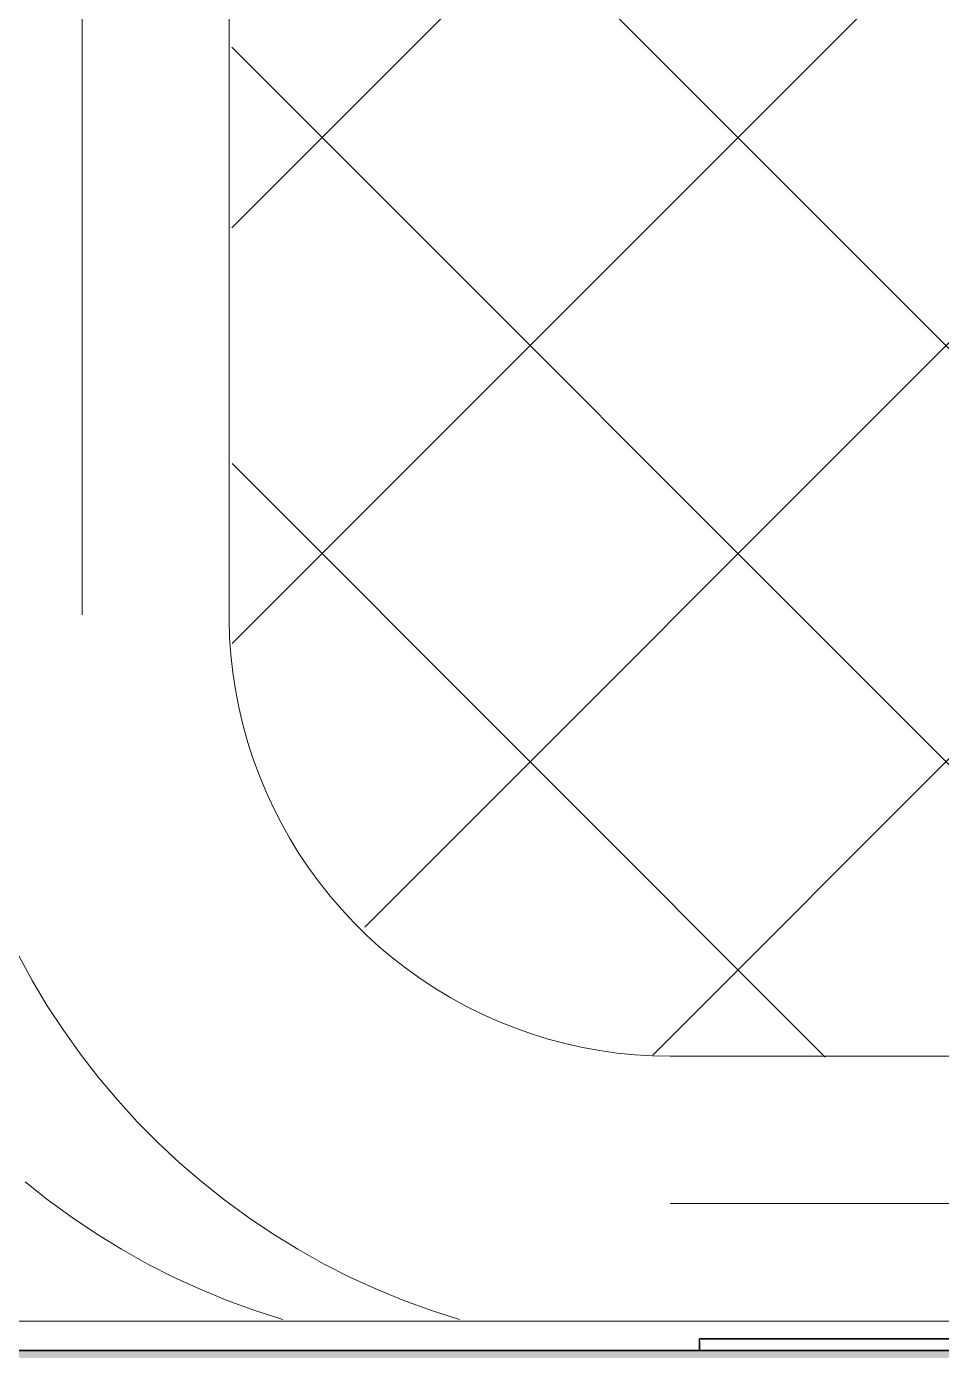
# Model space of a CAD drawing. Header units: millimetres. Extents: x 652554 to 1678317, y -308114 to 170803.
# Drawn here: x 732742.4 to 732898, y 153905.5 to 154130.5 of the extents above; entities that cross this region are included whole.
import ezdxf

# ---------------------------------------------------------------- set-up
doc = ezdxf.new("R2010")
doc.units = ezdxf.units.MM
doc.linetypes.add('Centre', pattern=[31.749999999999996, 6.349999999999999, -4.7625, 15.875, -4.7625])
doc.layers.add('000 - 0_HIDE_OBJ_FRAMING_DEF_SUB_1', color=251, linetype='Continuous')
for name, color, linetype, lineweight in [('A-FLOR-LEVL', 3, 'Continuous', 9), ('A-FLOR-PATT', 1, 'Continuous', 70), ('A-GENM', 1, 'Continuous', 9), ('A-GLAZ-CURT', 2, 'Continuous', 9), ('E-ELEC-FIXT', 2, 'Continuous', 35)]:
    doc.layers.add(name, color=color, linetype=linetype, lineweight=lineweight)

# ---------------------------------------------------------------- blocks, each defined once
blk = doc.blocks.new('ACM_EARTH INSPECTION PIT - ACM_EARTH INSPECTION PIT-11043690-2240-01 ENTRANCE 2 ELEVATION 2')
at = {"layer": 'E-ELEC-FIXT', "color": 250, "lineweight": 20}
for p, q in [((-38588.55143678599, 101224.9881169407), (-38537.83038655901, 101224.9881169407)), ((-38537.83038655901, 101224.9881169407), (-38588.55143678599, 101224.9881169407))]:
    blk.add_line(p, q, dxfattribs=at)
blk = doc.blocks.new('ACM_EARTH INSPECTION PIT - ACM_EARTH INSPECTION PIT-V233-2240-01 ENTRANCE 2 ELEVATION 2')
at = {"layer": 'E-ELEC-FIXT', "color": 250, "lineweight": 20}
for p, q in [((-38588.55143678601, 101224.9881169407), (-38378.55143678601, 101224.9881169407)), ((-38378.55143678601, 101224.9881169407), (-38588.55143678601, 101224.9881169407)), ((-38492.01510659542, 101224.9881169407), (-38499.46991981605, 101224.9881169407)), ((-38499.46991981605, 101224.9881169407), (-38492.01510659542, 101224.9881169407)), ((-38488.15621131706, 101224.9881169407), (-38492.01480951534, 101224.9881169407)), ((-38492.01480951534, 101224.9881169407), (-38488.15621131706, 101224.9881169407)), ((-38484.01510659542, 101224.9881169407), (-38487.44507144854, 101224.9881169407)), ((-38487.44507144854, 101224.9881169407), (-38484.01510659542, 101224.9881169407)), ((-38484.01510659542, 101224.9881169407), (-38473.61681386323, 101224.9881169407)), ((-38473.61681386323, 101224.9881169407), (-38484.01510659542, 101224.9881169407)), ((-38472.70139809643, 101224.9881169407), (-38470.15870013487, 101224.9881169407)), ((-38470.15870013487, 101224.9881169407), (-38472.70139809643, 101224.9881169407))]:
    blk.add_line(p, q, dxfattribs=at)
blk = doc.blocks.new('PPL-C-AECM-1-PP19-EE-M3-0001_rvt-3-2240-01 ENTRANCE 2 ELEVATION 2')
at = {"layer": 'E-ELEC-FIXT', "color": 250, "lineweight": 20}
for name in ['ACM_EARTH INSPECTION PIT - ACM_EARTH INSPECTION PIT-11043690-2240-01 ENTRANCE 2 ELEVATION 2', 'ACM_EARTH INSPECTION PIT - ACM_EARTH INSPECTION PIT-V233-2240-01 ENTRANCE 2 ELEVATION 2']:
    blk.add_blockref(name, (0, 0), dxfattribs=at)
blk = doc.blocks.new('PPL-C-AECM-1-PP19-EE-M3-0001_rvt-4-2240-01 ENTRANCE 2 ELEVATION 2')
at = {"layer": 'E-ELEC-FIXT', "color": 250, "lineweight": 20}
for name in ['ACM_EARTH INSPECTION PIT - ACM_EARTH INSPECTION PIT-11043690-2240-01 ENTRANCE 2 ELEVATION 2', 'ACM_EARTH INSPECTION PIT - ACM_EARTH INSPECTION PIT-V233-2240-01 ENTRANCE 2 ELEVATION 2']:
    blk.add_blockref(name, (0, 0), dxfattribs=at)
blk = doc.blocks.new('DPA_GM-Manhole Cover Type 2 - 900x900-10563838-2240-01 ENTRANCE 2 ELEVATION 2')
at = {"layer": '000 - 0_HIDE_OBJ_FRAMING_DEF_SUB_1'}
for p, q in [((-38498.71358935376, 101222), (-38418.71358935376, 101222)), ((-38414.12577593132, 101222), (-38498.71358935376, 101222)), ((-38498.71358935376, 101220), (-38498.71358935376, 101222)), ((-38498.71358935376, 101221.6093825712), (-38498.71358935376, 101220)), ((-38658.71358935375, 101220), (-37458.71358935375, 101220)), ((-37458.71358935375, 101220), (-38658.71358935375, 101220)), ((-37603.71358935376, 101220), (-38513.71358935376, 101220)), ((-38513.71358935376, 101220), (-37603.71358935376, 101220)), ((-37603.71358935375, 101220), (-38513.71358935376, 101220)), ((-38513.71358935376, 101220), (-37603.71358935375, 101220)), ((-37608.71358935375, 101220), (-38508.71358935375, 101220)), ((-38508.71358935375, 101220), (-37608.71358935375, 101220)), ((-38498.71358935376, 101220), (-37618.71358935376, 101220)), ((-37618.71358935376, 101220), (-38498.71358935376, 101220)), ((-38498.71358935376, 101220), (-38414.12577593132, 101220)), ((-38418.71358935376, 101220), (-38498.71358935376, 101220))]:
    blk.add_line(p, q, dxfattribs=at)
blk = doc.blocks.new('DPA_CP_Fence Type D - Fence Post Left w MRTA Logo-17199497-2240-01 ENTRANCE 2 ELEVATION 2')
at = {"layer": 'A-GLAZ-CURT'}
h = blk.add_hatch(dxfattribs=at)
h.set_pattern_fill('FP_17', color=256, style=0, pattern_type=2)
h.set_pattern_definition([(45, (-38448.714, 101220), (-35.35533905932738, 35.35533905932738), []), (135, (-38448.714, 101220), (-35.35533905932738, -35.35533905932737), [])])
h.paths.add_polyline_path([(-38414.12577593135, 101269.8683475028), (-38388.48924714145, 101270.5343323586), (-38374.54733931401, 101272.6205525145), (-38353.13794156477, 101281.8443512221), (-38337.02754617365, 101296.3965737486), (-38326.41627605054, 101312.2973133035), (-38320.26637453814, 101329.8179102381), (-38318.58193685614, 101345.0000000003), (-38319.24792171196, 103100.2243422123), (-38321.33414186788, 103114.1662500401), (-38330.55794057545, 103135.5756477893), (-38345.11016310196, 103151.6860431804), (-38361.01090265693, 103162.2973133036), (-38378.53149959152, 103168.4472148159), (-38393.71358935373, 103170.1316524979), (-38508.93793156593, 103169.4656676421), (-38522.87983939345, 103167.3794474862), (-38544.28923714269, 103158.1556487786), (-38560.73932158355, 103143.1454793274), (-38571.01090265693, 103127.7026866972), (-38577.16080416932, 103110.1820897626), (-38578.84524185131, 103087.6574354344), (-38578.84524185131, 102283.1634888917), (-38520.5393709272, 102316.9999999591), (-38448.713589306, 102316.9999999591), (-38578.84524185131, 102242.2319747709), (-38578.84524185131, 102197.7680251698), (-38448.71358935375, 102122.9999999413), (-38520.61210310899, 102122.9999999591), (-38578.84524185131, 102156.8090141827), (-38578.17925699547, 101339.7756577882), (-38576.09303683957, 101325.8337499606), (-38566.869238132, 101304.4243522114), (-38552.31701560549, 101288.3139568202), (-38536.4162760505, 101277.7026866971), (-38518.895679116, 101271.5527851847), (-38503.71358935373, 101269.8683475028), (-38445.93711910881, 101269.8683475028)])
for p, q in [((-38578.71358935372, 101345.0000000003), (-38578.71358935372, 103095.0000000003)), ((-38603.7135893537, 102171.2470872899), (-38603.7135893537, 101345.0000000002)), ((-38603.7135893537, 101345.0000000002), (-38603.7135893537, 102171.2470872899)), ((-38393.71358935373, 101270.0000000003), (-38503.71358935373, 101270.0000000003)), ((-38503.7135893537, 101245.0000000002), (-38393.7135893537, 101245.0000000002)), ((-38393.7135893537, 101245.0000000002), (-38503.7135893537, 101245.0000000002))]:
    blk.add_line(p, q, dxfattribs=at)
at = {"layer": 'A-GLAZ-CURT', "flags": 128}
for points in [[(-38614.58795470114, 101287.2776030576), (-38612.19098681344, 101282.8899827699), (-38609.62047823041, 101278.6017252602), (-38606.88054121744, 101274.4196908259), (-38603.97555908927, 101270.35056983), (-38600.9101791976, 101266.400871998), (-38597.68930549634, 101262.5769160039), (-38594.31809069635, 101258.8848193615), (-38590.80192802213, 101255.3304886379), (-38587.14644258389, 101251.919610004), (-38583.35748237855, 101248.6576401379), (-38579.44110893416, 101245.5497974958), (-38575.40358761279, 101242.6010539627), (-38571.25137758725, 101239.8161268993), (-38566.99112150783, 101237.1994715949), (-38562.62963487545, 101234.7552741397), (-38558.17389513832, 101232.4874447283), (-38553.63103052951, 101230.3996114039), (-38549.00830866331, 101228.4951142544), (-38544.31312490857, 101226.7770000691), (-38539.55299055772, 101225.2480174642)], [(-38503.71358935373, 101270.0000000003), (-38506.71278941772, 101270.0599920008), (-38509.70719140142, 101270.2398720276), (-38512.6920049004, 101270.5393523113), (-38515.6624548498, 101270.9579537472), (-38518.61378916336, 101271.4950066622), (-38521.54128633576, 101272.1496518864), (-38524.44026299603, 101272.920842127), (-38527.30608139993, 101273.8073436441), (-38530.13415684936, 101274.8077382245), (-38532.91996502688, 101275.9204254501), (-38535.65904923368, 101277.1436252588), (-38538.34702751934, 101278.4753807919), (-38540.97959969201, 101279.9135615245), (-38543.55255419779, 101281.4558666743), (-38546.06177485835, 101283.0998288821), (-38548.5032474559, 101284.842818159), (-38550.87306615511, 101286.682046094), (-38553.16743975158, 101288.6145703148), (-38555.38269773701, 101290.6372991948), (-38557.51529617119, 101292.7469967993), (-38559.56182335154, 101294.9402880623), (-38561.51900527115, 101297.2136641854), (-38563.38371085645, 101299.5634882521), (-38565.1529569763, 101301.9860010449), (-38566.82391321432, 101304.4773270602), (-38568.39390639697, 101307.0334807079), (-38569.86042487009, 101309.6503726873), (-38571.22112251696, 101312.3238165296), (-38572.47382251161, 101315.0495352948), (-38573.61652080127, 101317.8231684146), (-38574.64738931243, 101320.6402786674), (-38575.56477887541, 101323.4963592779), (-38576.36722186259, 101326.3868411264), (-38577.05343453637, 101329.3071000585), (-38577.62231910285, 101332.2524642828), (-38578.0729654681, 101335.218221845), (-38578.40465269405, 101338.1996281655), (-38578.61685015189, 101341.1919136303), (-38578.70921837097, 101344.190291221), (-38578.71358935372, 101345.0000000003)]]:
    blk.add_lwpolyline(points, dxfattribs=at)
blk = doc.blocks.new('DPA_Drainage Gutter_Landscape_Type A - DPA_Drainage Gutter_Landscape_Type A-17285389-2240-01 ENTRANCE 2 ELEVATION 2')
at = {"layer": 'A-GENM'}
for p, q in [((-38651.36103837144, 101225.0000000002), (-38537.83038655901, 101225.0000000002)), ((-38537.83038655901, 101225.0000000002), (-38651.36103837144, 101225.0000000002)), ((-38651.36103837144, 101225.0000000002), (-38537.83038655901, 101225.0000000002)), ((-38537.83038655901, 101225.0000000002), (-38651.36103837144, 101225.0000000002)), ((-38651.36103837144, 101225.0000000002), (-38537.83038655901, 101225.0000000002)), ((-38537.83038655901, 101225.0000000002), (-38651.36103837144, 101225.0000000002)), ((-38651.36103837144, 101225.0000000002), (-38537.83038655901, 101225.0000000002)), ((-38537.83038655901, 101225.0000000002), (-38651.36103837144, 101225.0000000002)), ((-38651.36103837144, 101225.0000000002), (-38537.83038655901, 101225.0000000002)), ((-38537.83038655901, 101225.0000000002), (-38651.36103837144, 101225.0000000002)), ((-38651.36103837144, 101225.0000000002), (-38256.36103837145, 101225.0000000002)), ((-38537.83038655901, 101225.0000000002), (-38651.36103837144, 101225.0000000002)), ((-38651.36103837144, 101225.0000000002), (-38256.36103837145, 101225.0000000002)), ((-38256.36103837145, 101225.0000000002), (-38651.36103837144, 101225.0000000002)), ((-38651.36103837144, 101225.0000000002), (-38256.36103837145, 101225.0000000002)), ((-38256.36103837145, 101225.0000000002), (-38651.36103837144, 101225.0000000002)), ((-38651.36103837144, 101225.0000000002), (-38256.36103837145, 101225.0000000002)), ((-38256.36103837145, 101225.0000000002), (-38651.36103837144, 101225.0000000002)), ((-38651.36103837144, 101225.0000000002), (-38256.36103837145, 101225.0000000002)), ((-38256.36103837145, 101225.0000000002), (-38651.36103837144, 101225.0000000002)), ((-38651.36103837144, 101225.0000000002), (-38256.36103837144, 101225.0000000002)), ((-38256.36103837144, 101225.0000000002), (-38651.36103837144, 101225.0000000002)), ((-38651.36103837144, 101225.0000000002), (-38256.36103837144, 101225.0000000002)), ((-38256.36103837144, 101225.0000000002), (-38651.36103837144, 101225.0000000002)), ((-38651.36103837143, 101225.0000000002), (-38537.83038655901, 101225.0000000002)), ((-38537.83038655901, 101225.0000000002), (-38651.36103837143, 101225.0000000002)), ((-38651.36103837144, 101225.0000000002), (-38256.36103837145, 101225.0000000002)), ((-38256.36103837145, 101225.0000000002), (-38651.36103837144, 101225.0000000002)), ((-38644.36103837144, 101225.0000000002), (-38544.36103837145, 101225.0000000002)), ((-38544.36103837145, 101225.0000000002), (-38644.36103837144, 101225.0000000002)), ((-38644.36103837144, 101225.0000000002), (-38544.36103837145, 101225.0000000002)), ((-38544.36103837145, 101225.0000000002), (-38644.36103837144, 101225.0000000002)), ((-38644.36103837144, 101225.0000000002), (-38544.36103837145, 101225.0000000002)), ((-38544.36103837145, 101225.0000000002), (-38644.36103837144, 101225.0000000002)), ((-38644.36103837144, 101225.0000000002), (-38544.36103837145, 101225.0000000002)), ((-38544.36103837145, 101225.0000000002), (-38644.36103837144, 101225.0000000002)), ((-38644.36103837144, 101225.0000000002), (-38544.36103837145, 101225.0000000002)), ((-38544.36103837145, 101225.0000000002), (-38644.36103837144, 101225.0000000002)), ((-38644.36103837144, 101225.0000000002), (-38544.36103837145, 101225.0000000002)), ((-38544.36103837145, 101225.0000000002), (-38644.36103837144, 101225.0000000002)), ((-38644.36103837144, 101225.0000000002), (-38544.36103837145, 101225.0000000002)), ((-38544.36103837145, 101225.0000000002), (-38644.36103837144, 101225.0000000002)), ((-38644.36103837144, 101225.0000000002), (-38544.36103837145, 101225.0000000002)), ((-38544.36103837145, 101225.0000000002), (-38644.36103837144, 101225.0000000002)), ((-38644.36103837144, 101225.0000000002), (-38544.36103837145, 101225.0000000002)), ((-38544.36103837145, 101225.0000000002), (-38644.36103837144, 101225.0000000002)), ((-38644.36103837144, 101225.0000000002), (-38544.36103837145, 101225.0000000002)), ((-38544.36103837145, 101225.0000000002), (-38644.36103837144, 101225.0000000002)), ((-38644.36103837144, 101225.0000000002), (-38544.36103837144, 101225.0000000002)), ((-38544.36103837144, 101225.0000000002), (-38644.36103837144, 101225.0000000002)), ((-38644.36103837144, 101225.0000000002), (-38544.36103837144, 101225.0000000002)), ((-38544.36103837144, 101225.0000000002), (-38644.36103837144, 101225.0000000002)), ((-38644.36103837143, 101225.0000000002), (-38544.36103837143, 101225.0000000002)), ((-38544.36103837143, 101225.0000000002), (-38644.36103837143, 101225.0000000002)), ((-38644.36103837144, 101225.0000000002), (-38544.36103837145, 101225.0000000002)), ((-38544.36103837145, 101225.0000000002), (-38644.36103837144, 101225.0000000002)), ((-38537.36103837144, 101225.0000000002), (-38459.94364598034, 101225.0000000002)), ((-38459.94364598034, 101225.0000000002), (-38537.36103837144, 101225.0000000002)), ((-38537.36103837144, 101225.0000000002), (-38459.94364598034, 101225.0000000002)), ((-38459.94364598034, 101225.0000000002), (-38537.36103837144, 101225.0000000002)), ((-38537.36103837144, 101225.0000000002), (-38459.94364598034, 101225.0000000002)), ((-38459.94364598034, 101225.0000000002), (-38537.36103837144, 101225.0000000002)), ((-38537.36103837144, 101225.0000000002), (-38459.94364598034, 101225.0000000002)), ((-38459.94364598034, 101225.0000000002), (-38537.36103837144, 101225.0000000002)), ((-38537.36103837144, 101225.0000000002), (-38535.73551693266, 101225.0000000002)), ((-38459.94364598034, 101225.0000000002), (-38537.36103837144, 101225.0000000002)), ((-38537.36103837144, 101225.0000000002), (-38459.94364598034, 101225.0000000002)), ((-38459.94364598034, 101225.0000000002), (-38537.36103837144, 101225.0000000002)), ((-38537.36103837144, 101225.0000000002), (-38459.94364598034, 101225.0000000002)), ((-38459.94364598034, 101225.0000000002), (-38537.36103837144, 101225.0000000002)), ((-38537.36103837144, 101225.0000000002), (-38459.94364598034, 101225.0000000002)), ((-38459.94364598034, 101225.0000000002), (-38537.36103837144, 101225.0000000002)), ((-38537.36103837144, 101225.0000000002), (-38459.94364598034, 101225.0000000002)), ((-38459.94364598034, 101225.0000000002), (-38537.36103837144, 101225.0000000002)), ((-38537.36103837144, 101225.0000000002), (-38459.94364598034, 101225.0000000002)), ((-38459.94364598034, 101225.0000000002), (-38537.36103837144, 101225.0000000002)), ((-38537.36103837144, 101225.0000000002), (-38459.94364598034, 101225.0000000002)), ((-38459.94364598034, 101225.0000000002), (-38537.36103837144, 101225.0000000002)), ((-38537.36103837144, 101225.0000000002), (-38459.94364598034, 101225.0000000002)), ((-38459.94364598034, 101225.0000000002), (-38537.36103837144, 101225.0000000002)), ((-38537.36103837144, 101225.0000000002), (-38459.94364598034, 101225.0000000002)), ((-38459.94364598034, 101225.0000000002), (-38537.36103837144, 101225.0000000002)), ((-38537.36103837144, 101225.0000000002), (-38459.94364598034, 101225.0000000002)), ((-38459.94364598034, 101225.0000000002), (-38537.36103837144, 101225.0000000002)), ((-38537.36103837144, 101225.0000000002), (-38459.94364598034, 101225.0000000002)), ((-38459.94364598034, 101225.0000000002), (-38537.36103837144, 101225.0000000002)), ((-38537.36103837144, 101225.0000000002), (-38459.94364598034, 101225.0000000002)), ((-38459.94364598034, 101225.0000000002), (-38537.36103837144, 101225.0000000002)), ((-38537.36103837144, 101225.0000000002), (-38459.94364598034, 101225.0000000002)), ((-38459.94364598034, 101225.0000000002), (-38537.36103837144, 101225.0000000002)), ((-38537.36103837144, 101225.0000000002), (-38459.94364598034, 101225.0000000002)), ((-38459.94364598034, 101225.0000000002), (-38537.36103837144, 101225.0000000002)), ((-38537.36103837144, 101225.0000000002), (-38459.94364598034, 101225.0000000002)), ((-38459.94364598034, 101225.0000000002), (-38537.36103837144, 101225.0000000002)), ((-38537.36103837144, 101225.0000000002), (-38459.94364598034, 101225.0000000002)), ((-38459.94364598034, 101225.0000000002), (-38537.36103837144, 101225.0000000002)), ((-38537.36103837144, 101225.0000000002), (-38459.94364598034, 101225.0000000002)), ((-38459.94364598034, 101225.0000000002), (-38537.36103837144, 101225.0000000002)), ((-38537.36103837144, 101225.0000000002), (-38459.94364598034, 101225.0000000002)), ((-38459.94364598034, 101225.0000000002), (-38537.36103837144, 101225.0000000002)), ((-38537.36103837144, 101225.0000000002), (-38459.94364598034, 101225.0000000002)), ((-38459.94364598034, 101225.0000000002), (-38537.36103837144, 101225.0000000002)), ((-38537.36103837144, 101225.0000000002), (-38459.94364598034, 101225.0000000002)), ((-38459.94364598034, 101225.0000000002), (-38537.36103837144, 101225.0000000002)), ((-38537.36103837144, 101225.0000000002), (-38459.94364598034, 101225.0000000002)), ((-38459.94364598034, 101225.0000000002), (-38537.36103837144, 101225.0000000002)), ((-38537.36103837144, 101225.0000000002), (-38459.94364598034, 101225.0000000002)), ((-38459.94364598034, 101225.0000000002), (-38537.36103837144, 101225.0000000002)), ((-38537.36103837144, 101225.0000000002), (-38459.94364598034, 101225.0000000002)), ((-38459.94364598034, 101225.0000000002), (-38537.36103837144, 101225.0000000002)), ((-38537.36103837144, 101225.0000000002), (-38459.94364598034, 101225.0000000002)), ((-38459.94364598034, 101225.0000000002), (-38537.36103837144, 101225.0000000002)), ((-38537.36103837144, 101225.0000000002), (-38459.94364598034, 101225.0000000002)), ((-38459.94364598034, 101225.0000000002), (-38537.36103837144, 101225.0000000002)), ((-38537.36103837144, 101225.0000000002), (-38459.94364598034, 101225.0000000002)), ((-38459.94364598034, 101225.0000000002), (-38537.36103837144, 101225.0000000002)), ((-38537.36103837144, 101225.0000000002), (-38459.94364598034, 101225.0000000002)), ((-38459.94364598034, 101225.0000000002), (-38537.36103837144, 101225.0000000002)), ((-38537.36103837144, 101225.0000000002), (-38459.94364598034, 101225.0000000002)), ((-38459.94364598034, 101225.0000000002), (-38537.36103837144, 101225.0000000002)), ((-38537.36103837144, 101225.0000000002), (-38459.94364598034, 101225.0000000002)), ((-38459.94364598034, 101225.0000000002), (-38537.36103837144, 101225.0000000002)), ((-38537.36103837144, 101225.0000000002), (-38459.94364598034, 101225.0000000002)), ((-38459.94364598034, 101225.0000000002), (-38537.36103837144, 101225.0000000002)), ((-38537.36103837144, 101225.0000000002), (-38459.94364598034, 101225.0000000002)), ((-38459.94364598034, 101225.0000000002), (-38537.36103837144, 101225.0000000002)), ((-38537.36103837144, 101225.0000000002), (-38459.94364598034, 101225.0000000002)), ((-38459.94364598034, 101225.0000000002), (-38537.36103837144, 101225.0000000002)), ((-38537.36103837144, 101225.0000000002), (-38459.94364598034, 101225.0000000002)), ((-38459.94364598034, 101225.0000000002), (-38537.36103837144, 101225.0000000002)), ((-38537.36103837144, 101225.0000000002), (-38459.94364598034, 101225.0000000002)), ((-38459.94364598034, 101225.0000000002), (-38537.36103837144, 101225.0000000002)), ((-38537.36103837144, 101225.0000000002), (-38459.94364598034, 101225.0000000002)), ((-38459.94364598034, 101225.0000000002), (-38537.36103837144, 101225.0000000002)), ((-38537.36103837144, 101225.0000000002), (-38459.94364598034, 101225.0000000002)), ((-38459.94364598034, 101225.0000000002), (-38537.36103837144, 101225.0000000002)), ((-38537.36103837144, 101225.0000000002), (-38459.94364598034, 101225.0000000002)), ((-38459.94364598034, 101225.0000000002), (-38537.36103837144, 101225.0000000002)), ((-38537.36103837144, 101225.0000000002), (-38459.94364598034, 101225.0000000002)), ((-38459.94364598034, 101225.0000000002), (-38537.36103837144, 101225.0000000002)), ((-38537.36103837144, 101225.0000000002), (-38459.94364598034, 101225.0000000002)), ((-38459.94364598034, 101225.0000000002), (-38537.36103837144, 101225.0000000002)), ((-38537.36103837144, 101225.0000000002), (-38459.94364598034, 101225.0000000002)), ((-38459.94364598034, 101225.0000000002), (-38537.36103837144, 101225.0000000002)), ((-38537.36103837144, 101225.0000000002), (-38459.94364598034, 101225.0000000002)), ((-38459.94364598034, 101225.0000000002), (-38537.36103837144, 101225.0000000002)), ((-38537.36103837144, 101225.0000000002), (-38459.94364598034, 101225.0000000002)), ((-38459.94364598034, 101225.0000000002), (-38537.36103837144, 101225.0000000002)), ((-38537.36103837144, 101225.0000000002), (-38459.94364598034, 101225.0000000002)), ((-38459.94364598034, 101225.0000000002), (-38537.36103837144, 101225.0000000002)), ((-38537.36103837144, 101225.0000000002), (-38459.94364598034, 101225.0000000002)), ((-38459.94364598034, 101225.0000000002), (-38537.36103837144, 101225.0000000002)), ((-38537.36103837144, 101225.0000000002), (-38459.94364598034, 101225.0000000002)), ((-38459.94364598034, 101225.0000000002), (-38537.36103837144, 101225.0000000002)), ((-38537.36103837144, 101225.0000000002), (-38459.94364598034, 101225.0000000002)), ((-38459.94364598034, 101225.0000000002), (-38537.36103837144, 101225.0000000002)), ((-38537.36103837144, 101225.0000000002), (-38459.94364598034, 101225.0000000002)), ((-38459.94364598034, 101225.0000000002), (-38537.36103837144, 101225.0000000002)), ((-38537.36103837144, 101225.0000000002), (-38459.94364598034, 101225.0000000002)), ((-38459.94364598034, 101225.0000000002), (-38537.36103837144, 101225.0000000002)), ((-38537.36103837144, 101225.0000000002), (-38459.94364598034, 101225.0000000002)), ((-38459.94364598034, 101225.0000000002), (-38537.36103837144, 101225.0000000002)), ((-38537.36103837144, 101225.0000000002), (-38459.94364598034, 101225.0000000002)), ((-38459.94364598034, 101225.0000000002), (-38537.36103837144, 101225.0000000002)), ((-38537.36103837144, 101225.0000000002), (-38459.94364598034, 101225.0000000002)), ((-38459.94364598034, 101225.0000000002), (-38537.36103837144, 101225.0000000002)), ((-38537.36103837144, 101225.0000000002), (-38459.94364598034, 101225.0000000002)), ((-38459.94364598034, 101225.0000000002), (-38537.36103837144, 101225.0000000002)), ((-38537.36103837144, 101225.0000000002), (-38459.94364598034, 101225.0000000002)), ((-38459.94364598034, 101225.0000000002), (-38537.36103837144, 101225.0000000002)), ((-38537.36103837144, 101225.0000000002), (-38459.94364598034, 101225.0000000002)), ((-38459.94364598034, 101225.0000000002), (-38537.36103837144, 101225.0000000002)), ((-38537.36103837144, 101225.0000000002), (-38459.94364598034, 101225.0000000002)), ((-38459.94364598034, 101225.0000000002), (-38537.36103837144, 101225.0000000002)), ((-38537.36103837144, 101225.0000000002), (-38459.94364598034, 101225.0000000002)), ((-38459.94364598034, 101225.0000000002), (-38537.36103837144, 101225.0000000002)), ((-38537.36103837144, 101225.0000000002), (-38459.94364598034, 101225.0000000002)), ((-38459.94364598034, 101225.0000000002), (-38537.36103837144, 101225.0000000002)), ((-38537.36103837144, 101225.0000000002), (-38459.94364598034, 101225.0000000002)), ((-38459.94364598034, 101225.0000000002), (-38537.36103837144, 101225.0000000002)), ((-38537.36103837144, 101225.0000000002), (-38459.94364598034, 101225.0000000002)), ((-38459.94364598034, 101225.0000000002), (-38537.36103837144, 101225.0000000002)), ((-38537.36103837144, 101225.0000000002), (-38459.94364598034, 101225.0000000002)), ((-38459.94364598034, 101225.0000000002), (-38537.36103837144, 101225.0000000002)), ((-38537.36103837144, 101225.0000000002), (-38459.94364598034, 101225.0000000002)), ((-38459.94364598034, 101225.0000000002), (-38537.36103837144, 101225.0000000002)), ((-38537.36103837144, 101225.0000000002), (-38459.94364598034, 101225.0000000002)), ((-38459.94364598034, 101225.0000000002), (-38537.36103837144, 101225.0000000002)), ((-38537.36103837144, 101225.0000000002), (-38459.94364598034, 101225.0000000002)), ((-38459.94364598034, 101225.0000000002), (-38537.36103837144, 101225.0000000002)), ((-38537.36103837144, 101225.0000000002), (-38459.94364598034, 101225.0000000002)), ((-38459.94364598034, 101225.0000000002), (-38537.36103837144, 101225.0000000002)), ((-38537.36103837144, 101225.0000000002), (-38459.94364598034, 101225.0000000002)), ((-38459.94364598034, 101225.0000000002), (-38537.36103837144, 101225.0000000002)), ((-38537.36103837144, 101225.0000000002), (-38459.94364598034, 101225.0000000002)), ((-38459.94364598034, 101225.0000000002), (-38537.36103837144, 101225.0000000002)), ((-38537.36103837144, 101225.0000000002), (-38459.94364598034, 101225.0000000002)), ((-38459.94364598034, 101225.0000000002), (-38537.36103837144, 101225.0000000002)), ((-38537.36103837144, 101225.0000000002), (-38459.94364598034, 101225.0000000002)), ((-38459.94364598034, 101225.0000000002), (-38537.36103837144, 101225.0000000002)), ((-38537.36103837144, 101225.0000000002), (-38459.94364598034, 101225.0000000002)), ((-38459.94364598034, 101225.0000000002), (-38537.36103837144, 101225.0000000002)), ((-38537.36103837144, 101225.0000000002), (-38459.94364598034, 101225.0000000002)), ((-38459.94364598034, 101225.0000000002), (-38537.36103837144, 101225.0000000002)), ((-38537.36103837144, 101225.0000000002), (-38459.94364598034, 101225.0000000002)), ((-38459.94364598034, 101225.0000000002), (-38537.36103837144, 101225.0000000002)), ((-38537.36103837144, 101225.0000000002), (-38459.94364598034, 101225.0000000002)), ((-38459.94364598034, 101225.0000000002), (-38537.36103837144, 101225.0000000002)), ((-38537.36103837144, 101225.0000000002), (-38459.94364598034, 101225.0000000002)), ((-38459.94364598034, 101225.0000000002), (-38537.36103837144, 101225.0000000002)), ((-38537.36103837144, 101225.0000000002), (-38459.94364598034, 101225.0000000002)), ((-38459.94364598034, 101225.0000000002), (-38537.36103837144, 101225.0000000002)), ((-38537.36103837144, 101225.0000000002), (-38459.94364598034, 101225.0000000002)), ((-38459.94364598034, 101225.0000000002), (-38537.36103837144, 101225.0000000002)), ((-38537.36103837144, 101225.0000000002), (-38459.94364598034, 101225.0000000002)), ((-38459.94364598034, 101225.0000000002), (-38537.36103837144, 101225.0000000002)), ((-38537.36103837144, 101225.0000000002), (-38459.94364598034, 101225.0000000002)), ((-38459.94364598034, 101225.0000000002), (-38537.36103837144, 101225.0000000002)), ((-38537.36103837144, 101225.0000000002), (-38459.94364598034, 101225.0000000002)), ((-38459.94364598034, 101225.0000000002), (-38537.36103837144, 101225.0000000002)), ((-38537.36103837144, 101225.0000000002), (-38459.94364598034, 101225.0000000002)), ((-38459.94364598034, 101225.0000000002), (-38537.36103837144, 101225.0000000002)), ((-38537.36103837144, 101225.0000000002), (-38459.94364598034, 101225.0000000002)), ((-38459.94364598034, 101225.0000000002), (-38537.36103837144, 101225.0000000002)), ((-38537.36103837144, 101225.0000000002), (-38459.94364598034, 101225.0000000002)), ((-38459.94364598034, 101225.0000000002), (-38537.36103837144, 101225.0000000002)), ((-38537.36103837144, 101225.0000000002), (-38459.94364598034, 101225.0000000002)), ((-38459.94364598034, 101225.0000000002), (-38537.36103837144, 101225.0000000002)), ((-38537.36103837144, 101225.0000000002), (-38459.94364598034, 101225.0000000002)), ((-38459.94364598034, 101225.0000000002), (-38537.36103837144, 101225.0000000002)), ((-38537.36103837144, 101225.0000000002), (-38459.94364598034, 101225.0000000002)), ((-38459.94364598034, 101225.0000000002), (-38537.36103837144, 101225.0000000002)), ((-38537.36103837144, 101225.0000000002), (-38459.94364598034, 101225.0000000002)), ((-38459.94364598034, 101225.0000000002), (-38537.36103837144, 101225.0000000002)), ((-38537.36103837144, 101225.0000000002), (-38459.94364598034, 101225.0000000002)), ((-38459.94364598034, 101225.0000000002), (-38537.36103837144, 101225.0000000002)), ((-38537.36103837144, 101225.0000000002), (-38459.94364598034, 101225.0000000002)), ((-38459.94364598034, 101225.0000000002), (-38537.36103837144, 101225.0000000002)), ((-38537.36103837144, 101225.0000000002), (-38459.94364598034, 101225.0000000002)), ((-38459.94364598034, 101225.0000000002), (-38537.36103837144, 101225.0000000002)), ((-38537.36103837144, 101225.0000000002), (-38459.94364598034, 101225.0000000002)), ((-38459.94364598034, 101225.0000000002), (-38537.36103837144, 101225.0000000002)), ((-38537.36103837144, 101225.0000000002), (-38459.94364598034, 101225.0000000002)), ((-38459.94364598034, 101225.0000000002), (-38537.36103837144, 101225.0000000002)), ((-38537.36103837144, 101225.0000000002), (-38459.94364598034, 101225.0000000002)), ((-38459.94364598034, 101225.0000000002), (-38537.36103837144, 101225.0000000002)), ((-38537.36103837144, 101225.0000000002), (-38459.94364598034, 101225.0000000002)), ((-38459.94364598034, 101225.0000000002), (-38537.36103837144, 101225.0000000002)), ((-38537.36103837144, 101225.0000000002), (-38459.94364598034, 101225.0000000002)), ((-38459.94364598034, 101225.0000000002), (-38537.36103837144, 101225.0000000002)), ((-38537.36103837144, 101225.0000000002), (-38459.94364598034, 101225.0000000002)), ((-38459.94364598034, 101225.0000000002), (-38537.36103837144, 101225.0000000002)), ((-38537.36103837144, 101225.0000000002), (-38459.94364598034, 101225.0000000002)), ((-38459.94364598034, 101225.0000000002), (-38537.36103837144, 101225.0000000002)), ((-38537.36103837144, 101225.0000000002), (-38459.94364598034, 101225.0000000002)), ((-38459.94364598034, 101225.0000000002), (-38537.36103837144, 101225.0000000002)), ((-38537.36103837144, 101225.0000000002), (-38459.94364598034, 101225.0000000002)), ((-38459.94364598034, 101225.0000000002), (-38537.36103837144, 101225.0000000002)), ((-38537.36103837144, 101225.0000000002), (-38459.94364598034, 101225.0000000002)), ((-38459.94364598034, 101225.0000000002), (-38537.36103837144, 101225.0000000002)), ((-38537.36103837144, 101225.0000000002), (-38459.94364598034, 101225.0000000002)), ((-38459.94364598034, 101225.0000000002), (-38537.36103837144, 101225.0000000002)), ((-38537.36103837144, 101225.0000000002), (-38459.94364598034, 101225.0000000002)), ((-38459.94364598034, 101225.0000000002), (-38537.36103837144, 101225.0000000002)), ((-38537.36103837144, 101225.0000000002), (-38459.94364598034, 101225.0000000002)), ((-38459.94364598034, 101225.0000000002), (-38537.36103837144, 101225.0000000002)), ((-38537.36103837144, 101225.0000000002), (-38459.94364598034, 101225.0000000002)), ((-38459.94364598034, 101225.0000000002), (-38537.36103837144, 101225.0000000002)), ((-38537.36103837144, 101225.0000000002), (-38459.94364598034, 101225.0000000002)), ((-38459.94364598034, 101225.0000000002), (-38537.36103837144, 101225.0000000002)), ((-38537.36103837144, 101225.0000000002), (-38459.94364598034, 101225.0000000002)), ((-38459.94364598034, 101225.0000000002), (-38537.36103837144, 101225.0000000002)), ((-38537.36103837144, 101225.0000000002), (-38459.94364598034, 101225.0000000002)), ((-38459.94364598034, 101225.0000000002), (-38537.36103837144, 101225.0000000002)), ((-38537.36103837144, 101225.0000000002), (-38459.94364598034, 101225.0000000002)), ((-38459.94364598034, 101225.0000000002), (-38537.36103837144, 101225.0000000002)), ((-38537.36103837144, 101225.0000000002), (-38459.94364598034, 101225.0000000002)), ((-38459.94364598034, 101225.0000000002), (-38537.36103837144, 101225.0000000002)), ((-38537.36103837144, 101225.0000000002), (-38459.94364598034, 101225.0000000002)), ((-38459.94364598034, 101225.0000000002), (-38537.36103837144, 101225.0000000002)), ((-38537.36103837144, 101225.0000000002), (-38459.94364598034, 101225.0000000002)), ((-38459.94364598034, 101225.0000000002), (-38537.36103837144, 101225.0000000002)), ((-38537.36103837144, 101225.0000000002), (-38459.94364598034, 101225.0000000002)), ((-38459.94364598034, 101225.0000000002), (-38537.36103837144, 101225.0000000002)), ((-38537.36103837144, 101225.0000000002), (-38459.94364598034, 101225.0000000002)), ((-38459.94364598034, 101225.0000000002), (-38537.36103837144, 101225.0000000002)), ((-38537.36103837144, 101225.0000000002), (-38459.94364598034, 101225.0000000002)), ((-38459.94364598034, 101225.0000000002), (-38537.36103837144, 101225.0000000002)), ((-38537.36103837144, 101225.0000000002), (-38459.94364598034, 101225.0000000002)), ((-38459.94364598034, 101225.0000000002), (-38537.36103837144, 101225.0000000002)), ((-38537.36103837144, 101225.0000000002), (-38459.94364598034, 101225.0000000002)), ((-38459.94364598034, 101225.0000000002), (-38537.36103837144, 101225.0000000002)), ((-38537.36103837144, 101225.0000000002), (-38459.94364598034, 101225.0000000002)), ((-38459.94364598034, 101225.0000000002), (-38537.36103837144, 101225.0000000002)), ((-38537.36103837144, 101225.0000000002), (-38459.94364598034, 101225.0000000002)), ((-38459.94364598034, 101225.0000000002), (-38537.36103837144, 101225.0000000002)), ((-38537.36103837144, 101225.0000000002), (-38459.94364598034, 101225.0000000002)), ((-38459.94364598034, 101225.0000000002), (-38537.36103837144, 101225.0000000002)), ((-38537.36103837144, 101225.0000000002), (-38459.94364598034, 101225.0000000002)), ((-38459.94364598034, 101225.0000000002), (-38537.36103837144, 101225.0000000002)), ((-38537.36103837144, 101225.0000000002), (-38459.94364598034, 101225.0000000002)), ((-38459.94364598034, 101225.0000000002), (-38537.36103837144, 101225.0000000002)), ((-38537.36103837144, 101225.0000000002), (-38459.94364598034, 101225.0000000002)), ((-38459.94364598034, 101225.0000000002), (-38537.36103837144, 101225.0000000002)), ((-38537.36103837144, 101225.0000000002), (-38459.94364598034, 101225.0000000002)), ((-38459.94364598034, 101225.0000000002), (-38537.36103837144, 101225.0000000002)), ((-38537.36103837144, 101225.0000000002), (-38459.94364598034, 101225.0000000002)), ((-38459.94364598034, 101225.0000000002), (-38537.36103837144, 101225.0000000002)), ((-38537.36103837144, 101225.0000000002), (-38459.94364598034, 101225.0000000002)), ((-38459.94364598034, 101225.0000000002), (-38537.36103837144, 101225.0000000002)), ((-38537.36103837144, 101225.0000000002), (-38459.94364598034, 101225.0000000002)), ((-38459.94364598034, 101225.0000000002), (-38537.36103837144, 101225.0000000002)), ((-38537.36103837144, 101225.0000000002), (-38459.94364598034, 101225.0000000002)), ((-38459.94364598034, 101225.0000000002), (-38537.36103837144, 101225.0000000002)), ((-38537.36103837144, 101225.0000000002), (-38459.94364598034, 101225.0000000002)), ((-38459.94364598034, 101225.0000000002), (-38537.36103837144, 101225.0000000002)), ((-38537.36103837144, 101225.0000000002), (-38459.94364598034, 101225.0000000002)), ((-38459.94364598034, 101225.0000000002), (-38537.36103837144, 101225.0000000002)), ((-38537.36103837144, 101225.0000000002), (-38459.94364598034, 101225.0000000002)), ((-38459.94364598034, 101225.0000000002), (-38537.36103837144, 101225.0000000002)), ((-38537.36103837144, 101225.0000000002), (-38459.94364598034, 101225.0000000002)), ((-38459.94364598034, 101225.0000000002), (-38537.36103837144, 101225.0000000002)), ((-38537.36103837144, 101225.0000000002), (-38459.94364598034, 101225.0000000002)), ((-38459.94364598034, 101225.0000000002), (-38537.36103837144, 101225.0000000002)), ((-38537.36103837144, 101225.0000000002), (-38459.94364598034, 101225.0000000002)), ((-38459.94364598034, 101225.0000000002), (-38537.36103837144, 101225.0000000002)), ((-38537.36103837144, 101225.0000000002), (-38459.94364598034, 101225.0000000002)), ((-38459.94364598034, 101225.0000000002), (-38537.36103837144, 101225.0000000002)), ((-38537.36103837144, 101225.0000000002), (-38459.94364598034, 101225.0000000002)), ((-38459.94364598034, 101225.0000000002), (-38537.36103837144, 101225.0000000002)), ((-38537.36103837144, 101225.0000000002), (-38459.94364598034, 101225.0000000002)), ((-38459.94364598034, 101225.0000000002), (-38537.36103837144, 101225.0000000002)), ((-38537.36103837144, 101225.0000000002), (-38459.94364598034, 101225.0000000002)), ((-38459.94364598034, 101225.0000000002), (-38537.36103837144, 101225.0000000002)), ((-38537.36103837144, 101225.0000000002), (-38459.94364598034, 101225.0000000002)), ((-38459.94364598034, 101225.0000000002), (-38537.36103837144, 101225.0000000002)), ((-38537.36103837144, 101225.0000000002), (-38459.94364598034, 101225.0000000002)), ((-38459.94364598034, 101225.0000000002), (-38537.36103837144, 101225.0000000002)), ((-38537.36103837144, 101225.0000000002), (-38459.94364598034, 101225.0000000002)), ((-38459.94364598034, 101225.0000000002), (-38537.36103837144, 101225.0000000002)), ((-38537.36103837144, 101225.0000000002), (-38459.94364598034, 101225.0000000002)), ((-38459.94364598034, 101225.0000000002), (-38537.36103837144, 101225.0000000002)), ((-38537.36103837144, 101225.0000000002), (-38459.94364598034, 101225.0000000002)), ((-38459.94364598034, 101225.0000000002), (-38537.36103837144, 101225.0000000002)), ((-38537.36103837144, 101225.0000000002), (-38459.94364598034, 101225.0000000002)), ((-38459.94364598034, 101225.0000000002), (-38537.36103837144, 101225.0000000002)), ((-38537.36103837144, 101225.0000000002), (-38459.94364598034, 101225.0000000002)), ((-38459.94364598034, 101225.0000000002), (-38537.36103837144, 101225.0000000002)), ((-38537.36103837144, 101225.0000000002), (-38459.94364598034, 101225.0000000002)), ((-38459.94364598034, 101225.0000000002), (-38537.36103837144, 101225.0000000002)), ((-38537.36103837144, 101225.0000000002), (-38459.94364598034, 101225.0000000002)), ((-38459.94364598034, 101225.0000000002), (-38537.36103837144, 101225.0000000002)), ((-38537.36103837144, 101225.0000000002), (-38459.94364598034, 101225.0000000002)), ((-38459.94364598034, 101225.0000000002), (-38537.36103837144, 101225.0000000002)), ((-38537.36103837144, 101225.0000000002), (-38459.94364598034, 101225.0000000002)), ((-38459.94364598034, 101225.0000000002), (-38537.36103837144, 101225.0000000002)), ((-38537.36103837144, 101225.0000000002), (-38459.94364598034, 101225.0000000002)), ((-38459.94364598034, 101225.0000000002), (-38537.36103837144, 101225.0000000002)), ((-38537.36103837144, 101225.0000000002), (-38459.94364598034, 101225.0000000002)), ((-38459.94364598034, 101225.0000000002), (-38537.36103837144, 101225.0000000002)), ((-38537.36103837144, 101225.0000000002), (-38459.94364598034, 101225.0000000002)), ((-38459.94364598034, 101225.0000000002), (-38537.36103837144, 101225.0000000002)), ((-38537.36103837144, 101225.0000000002), (-38459.94364598034, 101225.0000000002)), ((-38459.94364598034, 101225.0000000002), (-38537.36103837144, 101225.0000000002)), ((-38537.36103837144, 101225.0000000002), (-38459.94364598034, 101225.0000000002)), ((-38459.94364598034, 101225.0000000002), (-38537.36103837144, 101225.0000000002)), ((-38537.36103837144, 101225.0000000002), (-38459.94364598034, 101225.0000000002)), ((-38459.94364598034, 101225.0000000002), (-38537.36103837144, 101225.0000000002)), ((-38537.36103837144, 101225.0000000002), (-38459.94364598034, 101225.0000000002)), ((-38459.94364598034, 101225.0000000002), (-38537.36103837144, 101225.0000000002)), ((-38537.36103837144, 101225.0000000002), (-38459.94364598034, 101225.0000000002)), ((-38459.94364598034, 101225.0000000002), (-38537.36103837144, 101225.0000000002)), ((-38537.36103837144, 101225.0000000002), (-38459.94364598034, 101225.0000000002)), ((-38459.94364598034, 101225.0000000002), (-38537.36103837144, 101225.0000000002)), ((-38537.36103837144, 101225.0000000002), (-38459.94364598034, 101225.0000000002)), ((-38459.94364598034, 101225.0000000002), (-38537.36103837144, 101225.0000000002)), ((-38537.36103837144, 101225.0000000002), (-38459.94364598034, 101225.0000000002)), ((-38459.94364598034, 101225.0000000002), (-38537.36103837144, 101225.0000000002)), ((-38537.36103837144, 101225.0000000002), (-38459.94364598034, 101225.0000000002)), ((-38459.94364598034, 101225.0000000002), (-38537.36103837144, 101225.0000000002)), ((-38537.36103837144, 101225.0000000002), (-38459.94364598034, 101225.0000000002)), ((-38459.94364598034, 101225.0000000002), (-38537.36103837144, 101225.0000000002)), ((-38537.36103837144, 101225.0000000002), (-38459.94364598034, 101225.0000000002)), ((-38459.94364598034, 101225.0000000002), (-38537.36103837144, 101225.0000000002)), ((-38537.36103837144, 101225.0000000002), (-38459.94364598034, 101225.0000000002)), ((-38459.94364598034, 101225.0000000002), (-38537.36103837144, 101225.0000000002)), ((-38537.36103837144, 101225.0000000002), (-38459.94364598034, 101225.0000000002)), ((-38459.94364598034, 101225.0000000002), (-38537.36103837144, 101225.0000000002)), ((-38537.36103837144, 101225.0000000002), (-38459.94364598034, 101225.0000000002)), ((-38459.94364598034, 101225.0000000002), (-38537.36103837144, 101225.0000000002)), ((-38537.36103837144, 101225.0000000002), (-38459.94364598034, 101225.0000000002)), ((-38459.94364598034, 101225.0000000002), (-38537.36103837144, 101225.0000000002)), ((-38537.36103837144, 101225.0000000002), (-38459.94364598034, 101225.0000000002)), ((-38459.94364598034, 101225.0000000002), (-38537.36103837144, 101225.0000000002)), ((-38537.36103837144, 101225.0000000002), (-38459.94364598034, 101225.0000000002)), ((-38459.94364598034, 101225.0000000002), (-38537.36103837144, 101225.0000000002)), ((-38537.36103837144, 101225.0000000002), (-38459.94364598034, 101225.0000000002)), ((-38459.94364598034, 101225.0000000002), (-38537.36103837144, 101225.0000000002)), ((-38537.36103837144, 101225.0000000002), (-38459.94364598034, 101225.0000000002)), ((-38459.94364598034, 101225.0000000002), (-38537.36103837144, 101225.0000000002)), ((-38537.36103837144, 101225.0000000002), (-38459.94364598034, 101225.0000000002)), ((-38459.94364598034, 101225.0000000002), (-38537.36103837144, 101225.0000000002)), ((-38537.36103837144, 101225.0000000002), (-38459.94364598034, 101225.0000000002)), ((-38459.94364598034, 101225.0000000002), (-38537.36103837144, 101225.0000000002)), ((-38537.36103837144, 101225.0000000002), (-38459.94364598034, 101225.0000000002)), ((-38459.94364598034, 101225.0000000002), (-38537.36103837144, 101225.0000000002)), ((-38537.36103837144, 101225.0000000002), (-38459.94364598034, 101225.0000000002)), ((-38459.94364598034, 101225.0000000002), (-38537.36103837144, 101225.0000000002)), ((-38537.36103837144, 101225.0000000002), (-38459.94364598034, 101225.0000000002)), ((-38459.94364598034, 101225.0000000002), (-38537.36103837144, 101225.0000000002)), ((-38537.36103837144, 101225.0000000002), (-38459.94364598034, 101225.0000000002)), ((-38459.94364598034, 101225.0000000002), (-38537.36103837144, 101225.0000000002)), ((-38537.36103837144, 101225.0000000002), (-38459.94364598034, 101225.0000000002)), ((-38459.94364598034, 101225.0000000002), (-38537.36103837144, 101225.0000000002)), ((-38537.36103837144, 101225.0000000002), (-38459.94364598034, 101225.0000000002)), ((-38459.94364598034, 101225.0000000002), (-38537.36103837144, 101225.0000000002)), ((-38537.36103837144, 101225.0000000002), (-38459.94364598034, 101225.0000000002)), ((-38459.94364598034, 101225.0000000002), (-38537.36103837144, 101225.0000000002)), ((-38537.36103837144, 101225.0000000002), (-38459.94364598034, 101225.0000000002)), ((-38459.94364598034, 101225.0000000002), (-38537.36103837144, 101225.0000000002)), ((-38537.36103837144, 101225.0000000002), (-38459.94364598034, 101225.0000000002)), ((-38459.94364598034, 101225.0000000002), (-38537.36103837144, 101225.0000000002)), ((-38537.36103837144, 101225.0000000002), (-38459.94364598034, 101225.0000000002)), ((-38459.94364598034, 101225.0000000002), (-38537.36103837144, 101225.0000000002)), ((-38537.36103837144, 101225.0000000002), (-38459.94364598034, 101225.0000000002)), ((-38459.94364598034, 101225.0000000002), (-38537.36103837144, 101225.0000000002)), ((-38537.36103837144, 101225.0000000002), (-38459.94364598034, 101225.0000000002)), ((-38459.94364598034, 101225.0000000002), (-38537.36103837144, 101225.0000000002)), ((-38537.36103837144, 101225.0000000002), (-38459.94364598034, 101225.0000000002)), ((-38459.94364598034, 101225.0000000002), (-38537.36103837144, 101225.0000000002)), ((-38537.36103837144, 101225.0000000002), (-38459.94364598034, 101225.0000000002)), ((-38459.94364598034, 101225.0000000002), (-38537.36103837144, 101225.0000000002)), ((-38537.36103837144, 101225.0000000002), (-38459.94364598034, 101225.0000000002)), ((-38459.94364598034, 101225.0000000002), (-38537.36103837144, 101225.0000000002)), ((-38537.36103837144, 101225.0000000002), (-38459.94364598034, 101225.0000000002)), ((-38459.94364598034, 101225.0000000002), (-38537.36103837144, 101225.0000000002)), ((-38537.36103837144, 101225.0000000002), (-38459.94364598034, 101225.0000000002)), ((-38459.94364598034, 101225.0000000002), (-38537.36103837144, 101225.0000000002)), ((-38537.36103837144, 101225.0000000002), (-38459.94364598034, 101225.0000000002)), ((-38459.94364598034, 101225.0000000002), (-38537.36103837144, 101225.0000000002)), ((-38537.36103837144, 101225.0000000002), (-38459.94364598034, 101225.0000000002)), ((-38459.94364598034, 101225.0000000002), (-38537.36103837144, 101225.0000000002)), ((-38537.36103837144, 101225.0000000002), (-38459.94364598034, 101225.0000000002)), ((-38459.94364598034, 101225.0000000002), (-38537.36103837144, 101225.0000000002)), ((-38537.36103837144, 101225.0000000002), (-38459.94364598034, 101225.0000000002)), ((-38459.94364598034, 101225.0000000002), (-38537.36103837144, 101225.0000000002)), ((-38537.36103837144, 101225.0000000002), (-38459.94364598034, 101225.0000000002)), ((-38459.94364598034, 101225.0000000002), (-38537.36103837144, 101225.0000000002)), ((-38537.36103837144, 101225.0000000002), (-38459.94364598034, 101225.0000000002)), ((-38459.94364598034, 101225.0000000002), (-38537.36103837144, 101225.0000000002)), ((-38537.36103837144, 101225.0000000002), (-38459.94364598034, 101225.0000000002)), ((-38459.94364598034, 101225.0000000002), (-38537.36103837144, 101225.0000000002)), ((-38537.36103837144, 101225.0000000002), (-38459.94364598034, 101225.0000000002)), ((-38459.94364598034, 101225.0000000002), (-38537.36103837144, 101225.0000000002)), ((-38537.36103837144, 101225.0000000002), (-38459.94364598034, 101225.0000000002)), ((-38459.94364598034, 101225.0000000002), (-38537.36103837144, 101225.0000000002)), ((-38537.36103837144, 101225.0000000002), (-38459.94364598034, 101225.0000000002)), ((-38459.94364598034, 101225.0000000002), (-38537.36103837144, 101225.0000000002)), ((-38537.36103837144, 101225.0000000002), (-38459.94364598034, 101225.0000000002)), ((-38459.94364598034, 101225.0000000002), (-38537.36103837144, 101225.0000000002)), ((-38537.36103837144, 101225.0000000002), (-38459.94364598034, 101225.0000000002)), ((-38459.94364598034, 101225.0000000002), (-38537.36103837144, 101225.0000000002)), ((-38537.36103837144, 101225.0000000002), (-38459.94364598034, 101225.0000000002)), ((-38459.94364598034, 101225.0000000002), (-38537.36103837144, 101225.0000000002)), ((-38537.36103837144, 101225.0000000002), (-38459.94364598034, 101225.0000000002)), ((-38459.94364598034, 101225.0000000002), (-38537.36103837144, 101225.0000000002)), ((-38537.36103837144, 101225.0000000002), (-38459.94364598034, 101225.0000000002)), ((-38459.94364598034, 101225.0000000002), (-38537.36103837144, 101225.0000000002)), ((-38537.36103837144, 101225.0000000002), (-38459.94364598034, 101225.0000000002)), ((-38459.94364598034, 101225.0000000002), (-38537.36103837144, 101225.0000000002)), ((-38537.36103837144, 101225.0000000002), (-38459.94364598034, 101225.0000000002)), ((-38459.94364598034, 101225.0000000002), (-38537.36103837144, 101225.0000000002)), ((-38537.36103837144, 101225.0000000002), (-38459.94364598034, 101225.0000000002)), ((-38459.94364598034, 101225.0000000002), (-38537.36103837144, 101225.0000000002)), ((-38537.36103837144, 101225.0000000002), (-38459.94364598034, 101225.0000000002)), ((-38459.94364598034, 101225.0000000002), (-38537.36103837144, 101225.0000000002)), ((-38537.36103837144, 101225.0000000002), (-38459.94364598034, 101225.0000000002)), ((-38459.94364598034, 101225.0000000002), (-38537.36103837144, 101225.0000000002)), ((-38537.36103837144, 101225.0000000002), (-38459.94364598034, 101225.0000000002)), ((-38459.94364598034, 101225.0000000002), (-38537.36103837144, 101225.0000000002)), ((-38537.36103837144, 101225.0000000002), (-38459.94364598034, 101225.0000000002)), ((-38459.94364598034, 101225.0000000002), (-38537.36103837144, 101225.0000000002)), ((-38537.36103837144, 101225.0000000002), (-38459.94364598034, 101225.0000000002)), ((-38459.94364598034, 101225.0000000002), (-38537.36103837144, 101225.0000000002)), ((-38537.36103837144, 101225.0000000002), (-38459.94364598034, 101225.0000000002)), ((-38459.94364598034, 101225.0000000002), (-38537.36103837144, 101225.0000000002))]:
    blk.add_line(p, q, dxfattribs=at)
blk = doc.blocks.new('DPA_CP_Fence Type D - Fence Post Left w MRTA Logo-V467-2240-01 ENTRANCE 2 ELEVATION 2')
at = {"layer": 'A-GLAZ-CURT'}
for p, q in [((-38503.7135893537, 101245.0000000002), (-38393.71358935369, 101245.0000000002)), ((-38393.71358935369, 101245.0000000002), (-38503.7135893537, 101245.0000000002))]:
    blk.add_line(p, q, dxfattribs=at)
at = {"layer": 'A-GLAZ-CURT', "flags": 128}
blk.add_lwpolyline([(-38613.35748222615, 101248.6576401379), (-38609.44110878176, 101245.5497974958), (-38605.40358746038, 101242.6010539627), (-38601.25137743484, 101239.8161268993), (-38596.99112135542, 101237.1994715949), (-38592.62963472305, 101234.7552741397), (-38588.17389498591, 101232.4874447283), (-38583.63103037711, 101230.3996114039), (-38579.00830851091, 101228.4951142544), (-38574.31312475618, 101226.7770000691), (-38569.55299040532, 101225.2480174642)], dxfattribs=at)

msp = doc.modelspace()

# ---------------------------------------------------------------- hatches: boundary and pattern name
at = {"layer": 'A-FLOR-PATT', "lineweight": 9}
h = msp.add_hatch(dxfattribs=at)
h.set_pattern_fill('FP_11', color=256, style=0, pattern_type=2)
h.set_pattern_definition([(49.99999999999999, (761426.8914218515, 52685.49517431902), (728.73650110752, -63.75582262483607), [76.2, -838.2]), (355, (761426.8914218515, 52685.49517431902), (-140.9716152248045, 764.2276025857151), [60.96, -670.56]), (100.451, (761487.6194218515, 52680.18217431899), (587.770006663837, 700.4667512811675), [64.76, -712.36]), (46.184, (761426.8914218515, 52888.695174319), (1084.316239662759, -168.1709612287867), [114.3, -1257.3]), (96.63599999999998, (761517.2514218515, 52874.681174319), (949.6099128555585, 989.7098464133105), [97.13999999999994, -1068.539999999999]), (351.184, (761426.8914218515, 52888.695174319), (949.620552888774, 989.7011531044203), [91.44, -1005.84]), (21, (761528.4914218514, 52837.89517431898), (606.4578690252075, -409.0605652741465), [76.2, -838.2]), (326, (761528.4914218514, 52837.89517431898), (247.208340968463, 736.752917204011), [60.96, -670.56]), (71.45100000000001, (761579.0294218514, 52803.80717431899), (853.6682507774542, 327.6854711435369), [64.76, -712.36]), (37.50000000000001, (761426.8914218515, 52685.49517431902), (12.35469342532113, 338.2201185742302), [33.528, -628.904, 33.528, -647.192, -673.1]), (37.50000000000001, (761426.8914218515, 52685.49517431902), (12.35469342532113, 338.2201185742302), [-1343.152, 33.528, -639.572]), (7.499999999999999, (761426.8914218515, 52685.49517431902), (267.2788744354337, 400.7221270887442), [33.528, -354.584, 33.528, -613.664, -256.54]), (7.499999999999999, (761426.8914218515, 52685.49517431902), (267.2788744354337, 400.7221270887442), [-1035.304, 33.528, -223.012]), (327.5, (761200.3234218514, 52685.49517431902), (542.363331518853, -22.91534459201296), [33.528, -220.472, 33.528, -758.952, -1051.56]), (327.5, (761200.3234218514, 52685.49517431902), (542.363331518853, -22.91534459201296), [-1046.48, 33.528, -1018.032]), (317.5, (761098.7234218514, 52685.49517431902), (592.5169587678777, 101.7071067647936), [33.528, -296.672, 33.528, -492.76, -746.76]), (317.5, (761098.7234218514, 52685.49517431902), (592.5169587678777, 101.7071067647936), [-856.488, 33.528, -713.232])])
h.paths.add_polyline_path([(728597.4072506438, 153755.4951743191), (751724.2122941602, 153755.4951743191), (751724.2122941602, 153905.4951743191), (728597.4072506438, 153905.4951743191)])

# ---------------------------------------------------------------- linework, layer by layer
at = {"layer": 'A-FLOR-LEVL', "linetype": 'Centre'}
msp.add_line((725077.5054091611, 153905.4951743192), (766666.9021277926, 153905.4951743192), dxfattribs=at)

# ---------------------------------------------------------------- block references
at = {"color": 10, "lineweight": 5}
for name in ['PPL-C-AECM-1-PP19-EE-M3-0001_rvt-3-2240-01 ENTRANCE 2 ELEVATION 2', 'PPL-C-AECM-1-PP19-EE-M3-0001_rvt-4-2240-01 ENTRANCE 2 ELEVATION 2']:
    msp.add_blockref(name, (771355.5694218514, 52685.49517431902), dxfattribs=at)
at = {"layer": 'A-GENM'}
for name in ['DPA_Drainage Gutter_Landscape_Type A - DPA_Drainage Gutter_Landscape_Type A-17285389-2240-01 ENTRANCE 2 ELEVATION 2', 'DPA_GM-Manhole Cover Type 2 - 900x900-10563838-2240-01 ENTRANCE 2 ELEVATION 2']:
    msp.add_blockref(name, (771355.5694218514, 52685.49517431902), dxfattribs=at)
at = {"layer": 'A-GLAZ-CURT'}
for name in ['DPA_CP_Fence Type D - Fence Post Left w MRTA Logo-V467-2240-01 ENTRANCE 2 ELEVATION 2', 'DPA_CP_Fence Type D - Fence Post Left w MRTA Logo-17199497-2240-01 ENTRANCE 2 ELEVATION 2']:
    msp.add_blockref(name, (771355.5694218514, 52685.49517431902), dxfattribs=at)

doc.saveas('drawing.dxf')
